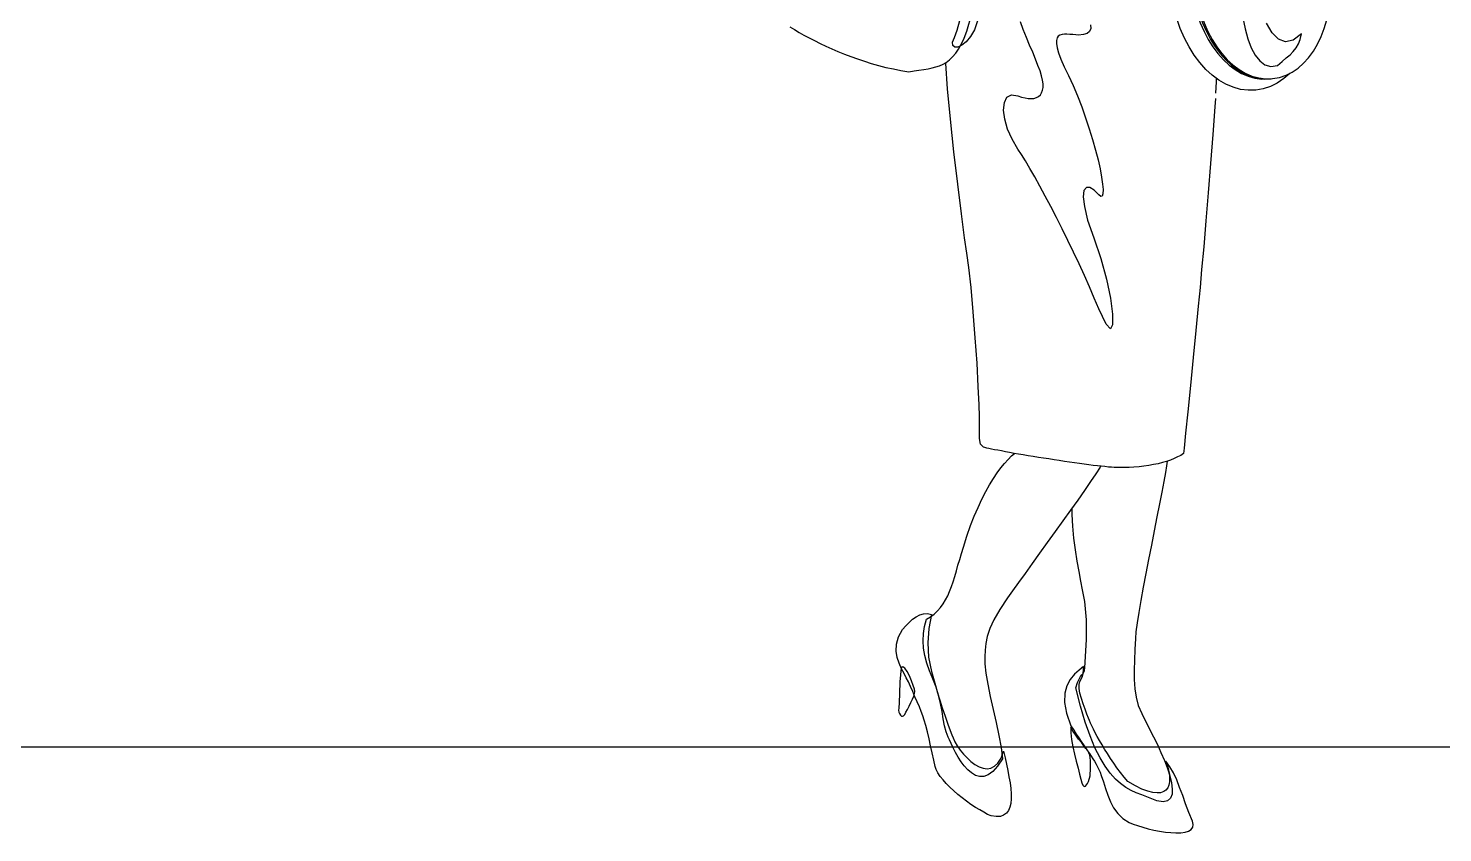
# Model space of a CAD drawing. Extents: x 115 to 1469, y 94 to 338.
# Drawn here: x 157.736 to 159.215, y 244.817 to 245.657 of the extents above; entities that cross this region are included whole.
import ezdxf

# ---------------------------------------------------------------- set-up
doc = ezdxf.new("R2010")
doc.units = 0
doc.layers.get('0').update_dxf_attribs({"linetype": 'CONTINUOUS'})
for name, color, linetype in [('1', 7, 'CONTINUOUS'), ('2', 7, 'CONTINUOUS'), ('5', 7, 'CONTINUOUS'), ('7', 7, 'CONTINUOUS')]:
    doc.layers.add(name, color=color, linetype=linetype)

# ---------------------------------------------------------------- blocks, each defined once
blk = doc.blocks.new('FRAU1')
at = {"layer": '1', "linetype": 'Continuous'}
blk.add_lwpolyline([(1062.62, 122.56), (1062.59, 122.33), (1062.52, 121.3), (1062.5, 120.23), (1062.57, 119.14), (1062.71, 118.05), (1062.94, 117), (1063.2, 116.01), (1063.53, 115.06), (1063.93, 114.16), (1064.37, 113.32), (1064.84, 112.54), (1065.38, 111.83), (1065.95, 111.19), (1066.56, 110.63), (1067.19, 110.16), (1067.86, 109.77), (1068.55, 109.47), (1069.23, 109.28), (1069.96, 109.18), (1070.68, 109.2)], dxfattribs=at)
at = {"layer": '2', "linetype": 'Continuous'}
for points in [[(1067.73, 115.59), (1067.97, 114.43), (1068.26, 113.38), (1068.6, 112.44), (1069.02, 111.66), (1069.5, 111.07), (1070.03, 110.67), (1070.66, 110.5), (1071.37, 110.59), (1071.85, 111.01), (1072.27, 111.38), (1072.67, 111.72), (1073.01, 112.06), (1073.3, 112.43), (1073.54, 112.85), (1073.74, 113.32), (1073.87, 113.91), (1073.01, 113.23), (1072.19, 113.05), (1071.46, 113.34), (1070.8, 114.01), (1070.22, 115)], [(1062.41, 122.84), (1062.35, 122.33), (1062.27, 121.3), (1062.25, 120.23), (1062.33, 119.14), (1062.46, 118.05), (1062.69, 117), (1062.96, 116.01), (1063.28, 115.06), (1063.68, 114.16), (1064.12, 113.32), (1064.6, 112.54), (1065.13, 111.83), (1065.7, 111.19), (1066.31, 110.63), (1066.94, 110.16), (1067.61, 109.77), (1068.3, 109.47), (1068.98, 109.28), (1069.71, 109.18), (1070.43, 109.2)]]:
    blk.add_lwpolyline(points, dxfattribs=at)
at = {"layer": '5', "linetype": 'Continuous'}
blk.add_lwpolyline([(1051.81, 114.85), (1051.83, 114.45), (1051.72, 114.14), (1051.47, 113.93), (1051.09, 113.82), (1050.57, 113.78), (1050.27, 113.8), (1049.96, 113.82), (1049.66, 113.84), (1049.35, 113.86), (1049.09, 113.88), (1048.84, 113.84), (1048.61, 113.76), (1048.44, 113.65), (1048.32, 113.47), (1048.25, 113.21), (1048.25, 112.88), (1048.32, 112.44), (1048.48, 111.91), (1048.72, 111.24), (1049.07, 110.46), (1049.51, 109.54), (1050, 108.51), (1050.46, 107.43), (1050.9, 106.28), (1051.3, 105.14), (1051.68, 103.99), (1052.02, 102.85), (1052.33, 101.76), (1052.6, 100.73), (1052.81, 99.78), (1052.96, 98.94), (1053.07, 98.21), (1053.13, 97.62), (1053.11, 97.2), (1053.04, 96.95), (1052.9, 96.91), (1052.69, 97.09), (1052.2, 97.58), (1051.74, 97.85), (1051.38, 97.83), (1051.13, 97.53), (1051.05, 96.88), (1051.17, 95.87), (1051.51, 94.43), (1052.16, 92.58), (1052.88, 90.43), (1053.47, 88.27), (1053.89, 86.27), (1054.12, 84.61), (1054.12, 83.48), (1053.91, 83.08), (1053.44, 83.58), (1052.69, 85.16), (1052.21, 86.29), (1051.72, 87.45), (1051.18, 88.65), (1050.63, 89.86), (1050.04, 91.1), (1049.45, 92.32), (1048.86, 93.52), (1048.27, 94.72), (1047.65, 95.87), (1047.08, 96.95), (1046.53, 98), (1046, 98.96), (1045.48, 99.83), (1045.02, 100.62), (1044.6, 101.3), (1044.22, 101.86), (1043.61, 102.89), (1043.13, 103.95), (1042.85, 105), (1042.73, 105.94), (1042.81, 106.72), (1043.08, 107.27), (1043.54, 107.52), (1044.22, 107.43), (1044.6, 107.29), (1044.97, 107.2), (1045.31, 107.16), (1045.61, 107.14), (1045.9, 107.16), (1046.17, 107.24), (1046.38, 107.37), (1046.57, 107.52), (1046.7, 107.73), (1046.8, 108), (1046.85, 108.3), (1046.85, 108.67), (1046.8, 109.07), (1046.7, 109.53), (1046.55, 110.04), (1046.32, 110.61), (1046.05, 111.24), (1045.77, 111.97), (1045.44, 112.73), (1045.12, 113.53), (1044.79, 114.35), (1044.51, 115.15)], dxfattribs=at)
at = {"layer": '7', "linetype": 'Continuous'}
for points in [[(1040.06, 115.48), (1039.68, 114.31), (1039.26, 113.61), (1038.8, 113.07), (1038.35, 112.71), (1037.95, 112.52), (1037.62, 112.52), (1037.43, 112.67), (1037.39, 113.02), (1037.58, 113.53), (1037.87, 114.28), (1038.15, 115.29)], [(1020.39, 114.64), (1020.87, 114.35), (1021.35, 114.05), (1021.86, 113.76), (1022.4, 113.47), (1022.97, 113.19), (1023.54, 112.88), (1024.15, 112.6), (1024.76, 112.33), (1025.41, 112.04), (1026.08, 111.78), (1026.75, 111.53), (1027.45, 111.28), (1028.18, 111.03), (1028.9, 110.8), (1029.65, 110.61), (1030.43, 110.4), (1031.21, 110.23), (1031.99, 110.08), (1032.81, 109.94), (1033.37, 110.04), (1033.88, 110.12), (1034.38, 110.17), (1034.84, 110.25), (1035.26, 110.35), (1035.66, 110.44), (1036.04, 110.56), (1036.4, 110.73), (1036.74, 110.92), (1037.09, 111.19), (1037.39, 111.49), (1037.72, 111.87), (1038, 112.31), (1038.31, 112.85), (1038.59, 113.46), (1038.9, 114.18), (1039.41, 115.99)], [(1070.83, 109.22), (1071.56, 109.35), (1072.25, 109.58), (1072.9, 109.91), (1073.51, 110.33), (1074.08, 110.82), (1074.61, 111.41), (1075.11, 112.08), (1075.55, 112.83), (1075.93, 113.61), (1076.25, 114.47), (1076.52, 115.38)], [(1072.63, 109.77), (1072.02, 109.24), (1071.33, 108.76), (1070.63, 108.4), (1069.86, 108.15), (1069.08, 108.02), (1068.28, 108), (1067.5, 108.09), (1066.71, 108.32), (1065.97, 108.65), (1065.23, 109.07), (1064.54, 109.58), (1063.87, 110.19), (1063.24, 110.9), (1062.65, 111.68), (1062.12, 112.54), (1061.64, 113.46), (1061.2, 114.45), (1060.84, 115.5)], [(1062.76, 122.42), (1062.75, 122.33), (1062.67, 121.3), (1062.65, 120.23), (1062.73, 119.14), (1062.86, 118.05), (1063.07, 117.02), (1063.36, 116.01), (1063.68, 115.06), (1064.08, 114.16), (1064.52, 113.32), (1065, 112.56), (1065.53, 111.83), (1066.1, 111.2), (1066.69, 110.65), (1067.34, 110.17), (1067.99, 109.79), (1068.68, 109.49), (1069.39, 109.3), (1070.11, 109.2), (1070.83, 109.22)], [(1064.86, 107.14), (1064.81, 106.26), (1064.6, 103.38), (1064.37, 100.35), (1064.12, 97.3), (1063.87, 94.36), (1063.64, 91.65), (1063.43, 89.28), (1063.26, 87.41), (1063.07, 85.45), (1062.82, 82.91), (1062.54, 80.07), (1062.25, 77.15), (1061.98, 74.42), (1061.75, 72.17), (1061.6, 70.62), (1061.54, 70.05), (1061.26, 69.86), (1060.91, 69.69), (1060.57, 69.52), (1060.17, 69.37), (1059.77, 69.23), (1059.33, 69.1), (1058.87, 68.98), (1058.4, 68.89), (1057.9, 68.79), (1057.4, 68.72), (1056.89, 68.66), (1056.35, 68.62), (1055.84, 68.6), (1055.32, 68.58), (1054.79, 68.58), (1054.27, 68.6), (1053.99, 68.62), (1053.68, 68.64), (1053.32, 68.68), (1052.94, 68.72), (1052.54, 68.76), (1052.1, 68.81), (1051.64, 68.87), (1051.15, 68.93), (1050.65, 69), (1050.14, 69.08), (1049.62, 69.16), (1049.09, 69.23), (1048.53, 69.31), (1048, 69.39), (1047.45, 69.48), (1046.91, 69.56), (1046.36, 69.65), (1045.82, 69.73), (1045.31, 69.82), (1044.79, 69.9), (1044.3, 70), (1043.82, 70.07), (1043.36, 70.17), (1042.92, 70.24), (1042.51, 70.32), (1042.14, 70.4), (1041.78, 70.45), (1041.47, 70.51), (1041.19, 70.59), (1040.96, 70.62), (1040.77, 70.68), (1040.62, 70.72), (1040.33, 71.03), (1040.22, 71.62), (1040.2, 72.55), (1040.22, 73.91), (1040.18, 75.13), (1040.08, 77.05), (1039.95, 79.48), (1039.76, 82.15), (1039.55, 84.86), (1039.34, 87.39), (1039.11, 89.49), (1038.9, 90.98), (1038.65, 92.6), (1038.31, 95.1), (1037.93, 98.19), (1037.52, 101.59), (1037.16, 105), (1036.88, 108.17), (1036.69, 110.79), (1036.69, 110.79), (1036.69, 110.88)], [(1064.9, 107.71), (1064.98, 108.88), (1064.99, 109.25)], [(1052.86, 68.72), (1052.81, 68.62), (1052.37, 67.94), (1051.81, 67.11), (1051.18, 66.2), (1050.48, 65.19), (1049.73, 64.14), (1048.93, 63.01), (1048.11, 61.89), (1047.29, 60.74), (1046.49, 59.64), (1045.71, 58.55), (1044.97, 57.52), (1044.28, 56.56), (1043.67, 55.72), (1043.15, 54.98), (1042.33, 53.74), (1041.72, 52.67), (1041.28, 51.76), (1041.02, 50.94), (1040.86, 50.21), (1040.79, 49.51), (1040.77, 48.82), (1040.77, 48.09), (1040.88, 47.1), (1041.07, 45.94), (1041.34, 44.68), (1041.65, 43.32), (1041.95, 41.95), (1042.24, 40.6), (1042.47, 39.32), (1042.62, 38.15), (1042.1, 37.37), (1041.61, 36.82), (1041.11, 36.48), (1040.65, 36.3), (1040.2, 36.3), (1039.78, 36.42), (1039.36, 36.67), (1038.98, 36.99), (1038.61, 37.41), (1038.29, 37.85), (1037.98, 38.34), (1037.7, 38.82), (1037.47, 39.3), (1037.26, 39.74), (1037.07, 40.12), (1036.93, 40.41), (1036.72, 40.96), (1036.55, 41.61), (1036.42, 42.33), (1036.29, 43.11), (1036.13, 43.93), (1035.94, 44.79), (1035.67, 45.65), (1035.33, 46.51), (1034.97, 47.35), (1034.7, 48.15), (1034.49, 48.95), (1034.36, 49.72), (1034.32, 50.48), (1034.36, 51.24), (1034.47, 51.99), (1034.68, 52.73), (1035.1, 53), (1035.48, 53.28), (1035.83, 53.61), (1036.13, 53.97), (1036.42, 54.35), (1036.67, 54.75), (1036.9, 55.19), (1037.09, 55.65), (1037.28, 56.14), (1037.47, 56.66), (1037.64, 57.21), (1037.81, 57.79), (1037.96, 58.38), (1038.14, 58.99), (1038.33, 59.62), (1038.52, 60.28), (1038.9, 61.43), (1039.28, 62.52), (1039.66, 63.51), (1040.06, 64.42), (1040.46, 65.28), (1040.86, 66.07), (1041.26, 66.79), (1041.66, 67.44), (1042.05, 68.03), (1042.45, 68.55), (1042.83, 69.02), (1043.21, 69.44), (1043.57, 69.8), (1043.86, 70.05), (1043.86, 70.07)], [(1059.81, 69.24), (1059.75, 68.77), (1059.64, 68.07), (1059.46, 67.13), (1059.25, 66.03), (1059.01, 64.79), (1058.74, 63.43), (1058.45, 61.98), (1058.17, 60.49), (1057.86, 58.99), (1057.58, 57.5), (1057.31, 56.07), (1057.06, 54.71), (1056.85, 53.45), (1056.68, 52.37), (1056.56, 51.43), (1056.51, 50.73), (1056.45, 49.56), (1056.41, 48.47), (1056.37, 47.43), (1056.39, 46.43), (1056.45, 45.48), (1056.6, 44.58), (1056.81, 43.72), (1057.16, 42.9), (1057.38, 42.45), (1057.69, 41.85), (1058.03, 41.19), (1058.41, 40.44), (1058.8, 39.64), (1059.18, 38.8), (1059.54, 37.96), (1059.85, 37.14), (1060.09, 36.36), (1060.29, 35.64), (1060.36, 34.99), (1060.34, 34.45), (1060.17, 34.03), (1059.87, 33.77), (1059.41, 33.67), (1058.76, 33.77), (1058.22, 33.98), (1057.69, 34.17), (1057.16, 34.38), (1056.6, 34.59), (1056.07, 34.85), (1055.52, 35.16), (1054.96, 35.56), (1054.41, 36.04), (1053.87, 36.65), (1053.34, 37.37), (1052.81, 38.25), (1052.27, 39.3), (1051.76, 40.54), (1051.26, 41.99), (1050.76, 43.65), (1050.29, 45.56), (1050.44, 46.11), (1050.61, 46.49), (1050.76, 46.74), (1050.9, 46.93), (1051.03, 47.06), (1051.13, 47.2), (1051.2, 47.39), (1051.22, 47.67), (1051.28, 48.84), (1051.38, 50.63), (1051.39, 52.69), (1051.22, 54.58), (1051.13, 55.11), (1050.98, 55.82), (1050.8, 56.7), (1050.61, 57.71), (1050.4, 58.82), (1050.23, 60), (1050.08, 61.22), (1049.96, 62.46), (1049.91, 63.68), (1049.91, 64.38)], [(1035.2, 53.24), (1034.91, 51.76), (1034.8, 50.27), (1034.89, 48.78), (1035.2, 47.29), (1035.39, 46.55), (1035.6, 45.8), (1035.81, 45.06), (1036.06, 44.28), (1036.3, 43.48), (1036.61, 42.6), (1036.93, 41.68), (1037.32, 40.67), (1037.45, 40.33), (1037.64, 39.93), (1037.89, 39.51), (1038.19, 39.07), (1038.54, 38.65), (1038.92, 38.25), (1039.3, 37.87), (1039.72, 37.56), (1040.16, 37.31), (1040.58, 37.16), (1041, 37.1), (1041.4, 37.18), (1041.78, 37.37), (1042.14, 37.71), (1042.47, 38.23), (1042.73, 38.94), (1042.89, 38.27), (1043.04, 37.6), (1043.17, 36.93), (1043.29, 36.28), (1043.4, 35.65), (1043.48, 35.06), (1043.52, 34.49), (1043.52, 33.98), (1043.48, 33.5), (1043.38, 33.1), (1043.23, 32.74), (1043.02, 32.47), (1042.73, 32.26), (1042.39, 32.14), (1041.95, 32.11), (1041.42, 32.18), (1041.05, 32.35), (1040.65, 32.56), (1040.23, 32.81), (1039.78, 33.08), (1039.32, 33.38), (1038.86, 33.71), (1038.4, 34.07), (1037.96, 34.43), (1037.52, 34.8), (1037.11, 35.18), (1036.74, 35.56), (1036.4, 35.94), (1036.11, 36.3), (1035.87, 36.67), (1035.69, 37.03), (1035.58, 37.35), (1035.43, 38.02), (1035.27, 38.76), (1035.1, 39.51), (1034.93, 40.25), (1034.76, 40.96), (1034.61, 41.63), (1034.43, 42.2), (1034.28, 42.66), (1034.11, 43.08), (1033.92, 43.57), (1033.69, 44.09), (1033.46, 44.64), (1033.23, 45.19), (1033, 45.71), (1032.77, 46.21), (1032.56, 46.62), (1032.34, 47.06), (1032.07, 47.56), (1031.82, 48.13), (1031.61, 48.74), (1031.5, 49.41), (1031.53, 50.13), (1031.74, 50.88), (1032.16, 51.66), (1032.51, 52.04), (1032.85, 52.41), (1033.21, 52.73), (1033.58, 53), (1033.96, 53.19), (1034.36, 53.3), (1034.76, 53.32), (1035.2, 53.24)], [(1032.01, 47.67), (1031.88, 46.19), (1031.84, 44.96), (1031.82, 44.03), (1031.76, 43.44), (1031.74, 43.23), (1031.76, 43.04), (1031.84, 42.87), (1031.94, 42.71), (1032.05, 42.62), (1032.16, 42.6), (1032.28, 42.64), (1032.39, 42.79), (1032.51, 43.02), (1032.68, 43.32), (1032.85, 43.67), (1033.02, 44.03), (1033.19, 44.37), (1033.33, 44.7), (1033.42, 44.98), (1033.46, 45.18), (1033.42, 45.42), (1033.29, 45.82), (1033.1, 46.3), (1032.89, 46.82), (1032.64, 47.27), (1032.39, 47.62), (1032.18, 47.77), (1032.01, 47.67)], [(1051.09, 47.81), (1050.63, 47.43), (1050.14, 46.99), (1049.7, 46.45), (1049.35, 45.79), (1049.12, 45), (1049.09, 44.05), (1049.3, 42.92), (1049.77, 41.59), (1050.06, 41.13), (1050.33, 40.71), (1050.59, 40.33), (1050.84, 39.97), (1051.07, 39.62), (1051.28, 39.3), (1051.49, 38.99), (1051.7, 38.71), (1051.87, 38.42), (1052.06, 38.15), (1052.23, 37.89), (1052.39, 37.6), (1052.54, 37.31), (1052.67, 37.03), (1052.81, 36.74), (1052.94, 36.42), (1053.17, 35.75), (1053.38, 35.06), (1053.63, 34.36), (1053.89, 33.67), (1054.22, 33.02), (1054.66, 32.43), (1055.19, 31.92), (1055.86, 31.51), (1056.26, 31.34), (1056.74, 31.17), (1057.27, 31), (1057.84, 30.85), (1058.43, 30.71), (1059.03, 30.6), (1059.64, 30.5), (1060.21, 30.45), (1060.74, 30.43), (1061.26, 30.43), (1061.7, 30.5), (1062.06, 30.6), (1062.33, 30.77), (1062.5, 31), (1062.55, 31.29), (1062.48, 31.65), (1062.1, 32.54), (1061.75, 33.44), (1061.45, 34.32), (1061.12, 35.16), (1060.82, 35.96), (1060.48, 36.68), (1060.11, 37.33), (1059.69, 37.89), (1059.85, 37.41), (1059.98, 36.97), (1060.06, 36.53), (1060.07, 36.11), (1060.07, 35.75), (1060, 35.41), (1059.88, 35.12), (1059.69, 34.89), (1059.46, 34.72), (1059.14, 34.61), (1058.78, 34.59), (1058.32, 34.62), (1057.79, 34.76), (1057.19, 34.99), (1056.51, 35.33), (1055.73, 35.77), (1055.32, 36.25), (1054.94, 36.72), (1054.58, 37.22), (1054.24, 37.71), (1053.91, 38.19), (1053.59, 38.69), (1053.28, 39.15), (1053.02, 39.62), (1052.75, 40.06), (1052.52, 40.48), (1052.31, 40.88), (1052.12, 41.26), (1051.95, 41.59), (1051.81, 41.89), (1051.7, 42.16), (1051.6, 42.39), (1051.43, 42.83), (1051.24, 43.34), (1051.03, 43.9), (1050.86, 44.45), (1050.71, 45), (1050.63, 45.5), (1050.61, 45.92), (1050.71, 46.22), (1050.94, 46.68), (1051.05, 47.08), (1051.09, 47.44), (1051.09, 47.81)], [(1051.34, 39.22), (1051.18, 39.41), (1050.9, 39.81), (1050.57, 40.21), (1050.27, 40.63), (1049.98, 41.05), (1049.75, 41.45), (1049.75, 40.86), (1049.83, 40.16), (1049.96, 39.41), (1050.14, 38.65), (1050.33, 37.89), (1050.52, 37.18), (1050.67, 36.55), (1050.8, 36.04), (1050.9, 35.65), (1051.01, 35.41), (1051.11, 35.29), (1051.2, 35.25), (1051.3, 35.31), (1051.41, 35.43), (1051.51, 35.58), (1051.6, 35.77), (1051.76, 36.36), (1051.81, 37.16), (1051.81, 37.96), (1051.74, 38.55), (1051.64, 38.78), (1051.62, 38.8), (1051.62, 38.8)]]:
    blk.add_lwpolyline(points, dxfattribs=at)

msp = doc.modelspace()

# ---------------------------------------------------------------- linework, layer by layer
at = {"layer": '1', "color": 6}
msp.add_line((116.1531, 244.9067), (204.5289, 244.9067), dxfattribs=at)

# ---------------------------------------------------------------- block references
at = {"xscale": 0.01000000000000512, "yscale": 0.00999999999999801, "zscale": 0.01}
msp.add_blockref('FRAU1', (148.3286, 244.5125), dxfattribs=at)

doc.saveas('drawing.dxf')
